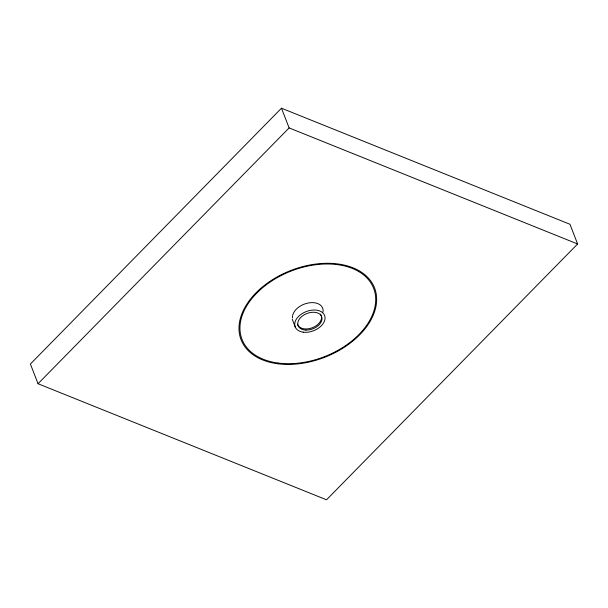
<?xml version="1.0" encoding="UTF-8"?>
<svg xmlns="http://www.w3.org/2000/svg" width="608" height="608" viewBox="0 0 608 608"><rect width="100%" height="100%" fill="white"/><g stroke="black" fill="none" stroke-linecap="round" stroke-linejoin="round"><path stroke-width="0.91" d="M281.474 108.201L30.4 364.025L38.046 383.732L326.526 499.799L577.6 243.975L569.954 224.268L281.474 108.201L289.119 127.908L577.6 243.975M38.046 383.732L289.119 127.908M292.228 319.139L295.526 327.659M320.386 314.04A12.631 8.216 -21.2 0 1 313.249 327.362A12.631 8.216 -21.2 0 1 297.517 324.148M292.805 314.952A15.907 10.351 -21.2 0 1 310.262 302.716A15.907 10.351 -21.2 0 1 322.992 312.033M292.562 317.809A15.907 10.351 -21.2 0 1 292.646 315.674M303.225 332.166A15.785 10.275 -21.2 0 0 325.022 317.247A15.785 10.275 -21.2 0 0 301.401 314.085A15.785 10.275 -21.2 0 0 303.225 332.166M305.877 330.076A12.631 8.216 -21.2 0 0 321.814 317.064A12.631 8.216 -21.2 0 0 301.956 316.358A12.631 8.216 -21.2 0 0 305.877 330.076M278.031 363.044A70.596 45.942 -21.2 0 0 375.539 296.316A70.596 45.942 -21.2 0 0 269.899 282.203A70.596 45.942 -21.2 0 0 278.031 363.044M277.605 363.744A71.592 46.588 -21.2 0 0 376.496 296.066A71.592 46.588 -21.2 0 0 269.359 281.755A71.592 46.588 -21.2 0 0 277.605 363.744"/></g></svg>
